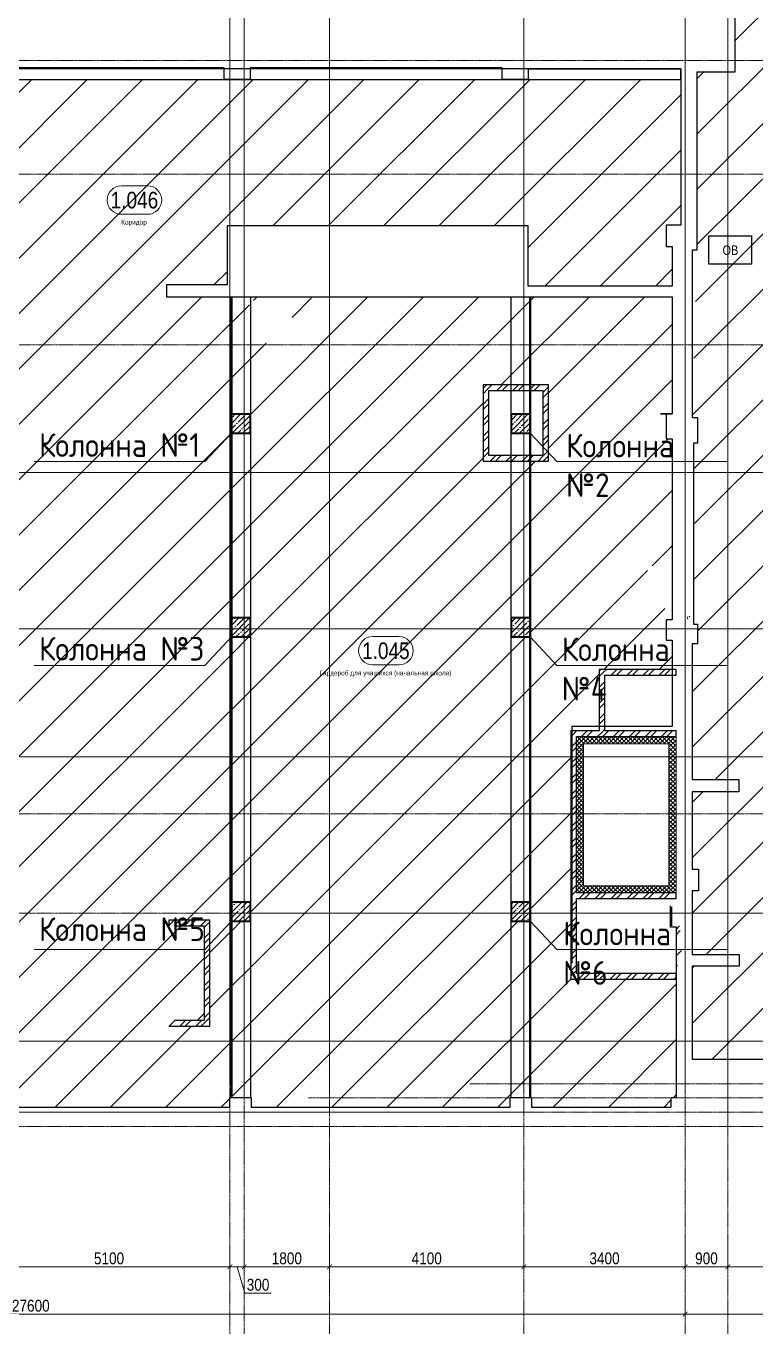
# Model space of a CAD drawing. Header units: millimetres. Extents: x -24360 to 609566, y -391049 to 148426.
# Drawn here: x 508310 to 523705, y -30381 to -2938 of the extents above; entities that cross this region are included whole.
import ezdxf
from ezdxf.enums import TextEntityAlignment as Align

# ---------------------------------------------------------------- set-up
doc = ezdxf.new("R2010")
doc.units = ezdxf.units.MM
doc.linetypes.add('CENTER2', pattern=[28.575, 19.05, -3.175, 3.175, -3.175])
doc.linetypes.add('HIDDEN2', pattern=[4.7625, 3.175, -1.5875])
doc.layers.get('Defpoints').update_dxf_attribs({"color": 140})
for name, color, linetype, lineweight in [('АР_Area', 5, 'Continuous', 5), ('АР_Двери_внутренние_антипаника', 7, 'Continuous', 0), ('АР_Колонны', 70, 'Continuous', 30), ('АР_Оси_РД_размер', 8, 'Continuous', 0), ('АР_Стены ЖБ', 7, 'Continuous', 30), ('АР_Стены кирпич', 32, 'Continuous', 25), ('АР_Стены ПЕНОблок', 52, 'Continuous', 20), ('АР_Утеплитель', 31, 'Continuous', 0), ('АР_Штриховка', 8, 'Continuous', 0), ('ОВ_Шахты', 1, 'Continuous', 5), ('основной', 250, 'Continuous', 15), ('осново', 7, 'Continuous', 30), ('Потолок штриховка', 200, 'Continuous', 15)]:
    doc.layers.add(name, color=color, linetype=linetype, lineweight=lineweight)
doc.layers.add('АР_Оси_РД_100', color=7, linetype='Continuous', lineweight=0, true_color=0x525252)
doc.layers.add('КР_Балки-0.5', color=60, linetype='Continuous', lineweight=50, plot=False)
doc.styles.add('style1', font='ARIALN.TTF')
doc.styles.add('СПДС', font='isocpeur.ttf', dxfattribs={"width": 0.9})
doc.dimstyles.new('Dim100_ареал', dxfattribs={"dimscale": 100, "dimtxt": 2.5, "dimasz": 1, "dimexe": 1, "dimexo": 1, "dimgap": 0.5, "dimtad": 1, "dimzin": 12, "dimdsep": 46, "dimtxsty": 'style1', "dimblk": 'ARCHTICK', "dimcen": 1, "dimdle": 1, "dimclrd": 256, "dimclre": 256, "dimaunit": 1, "dimadec": 0, "dimazin": 3, "dimtfac": 1, "dimtmove": 1, "dimatfit": 3, "dimldrblk": 'OPEN30', "dimfxl": 4, "dimfxlon": 1, "dimtolj": 1, "dimtzin": 0, "dimlwd": 9, "dimlwe": 9, "dimarcsym": 0})
pattern_1 = [(45, (494520, -94635), (-168.3798, 168.3798), []), (45, (494632.25, -94635), (-168.3798, 168.3798), [])]
pattern_2 = [(45, (494520, -94635), (-168.3798, 168.3798), []), (45, (494632.25, -94635), (-168.3798, 168.3798), [])]
pattern_3 = [(45, (494520, -94635), (-168.3798, 168.3798), []), (45, (494632.25, -94635), (-168.3798, 168.3798), [])]
pattern_4 = [(45, (494520, -94635.01), (-44.90128, 44.90128), []), (135, (494520, -94635.01), (-44.90128, -44.90128), [])]
pattern_5 = [(45, (494520, -94635), (-168.3798, 168.3798), []), (45, (494632.25, -94635), (-168.3798, 168.3798), [])]
pattern_6 = [(45, (494541.18, -94535.01), (-112.2532, 112.2532), []), (45, (494653.43, -94535.01), (-112.2532, 112.2532), [198.4375, -39.6875, 0, -39.6875])]

# ---------------------------------------------------------------- blocks, each defined once
blk = doc.blocks.new('_ArchTick')
at = {"color": 0, "linetype": 'ByBlock', "const_width": 0.15}
blk.add_lwpolyline([(-0.5, -0.5), (0.5, 0.5)], dxfattribs=at)
blk = doc.blocks.new('*D1022')
at = {"layer": 'Defpoints', "color": 0, "lineweight": 15, "transparency": 16777216}
for p in [(507511, -28132), (512611, -28132), (512611, -29132)]:
    blk.add_point(p, dxfattribs=at)
at = {"layer": 'АР_Оси_РД_размер', "lineweight": 9, "transparency": 16777216}
for p, q in [((507511, -28732), (507511, -29232)), ((512611, -28732), (512611, -29232)), ((507411, -29132), (512711, -29132))]:
    blk.add_line(p, q, dxfattribs=at)
at = {"layer": 'АР_Оси_РД_размер', "lineweight": 9, "transparency": 16777216, "xscale": 100, "yscale": 100, "zscale": 100, "rotation": 180}
blk.add_blockref('_ArchTick', (507511, -29132), dxfattribs=at)
at = {"layer": 'АР_Оси_РД_размер', "lineweight": 9, "transparency": 16777216, "xscale": 100, "yscale": 100, "zscale": 100}
blk.add_blockref('_ArchTick', (512611, -29132), dxfattribs=at)
at = {"layer": 'АР_Оси_РД_размер', "color": 0, "transparency": 16777216, "insert": (510061, -28955), "char_height": 250, "attachment_point": 5, "style": 'style1'}
blk.add_mtext('\\A1;5100', dxfattribs=at)
blk = doc.blocks.new('_Open30')
at = {"color": 0, "linetype": 'ByBlock', "lineweight": -2}
for p, q in [((-1, 0.27), (0, 0)), ((0, 0), (-1, -0.27)), ((0, 0), (-1, 0))]:
    blk.add_line(p, q, dxfattribs=at)
blk = doc.blocks.new('*D1023')
at = {"layer": 'Defpoints', "color": 0, "lineweight": 15, "transparency": 16777216}
for p in [(512611, -28132), (512911, -28132), (512911, -29132)]:
    blk.add_point(p, dxfattribs=at)
at = {"layer": 'АР_Оси_РД_размер', "lineweight": 9, "transparency": 16777216}
for p, q in [((512611, -28732), (512611, -29232)), ((512911, -28732), (512911, -29232)), ((512511, -29132), (513011, -29132)), ((512761, -29132), (512928, -29690)), ((512928, -29690), (513480, -29690))]:
    blk.add_line(p, q, dxfattribs=at)
at = {"layer": 'АР_Оси_РД_размер', "lineweight": 9, "transparency": 16777216, "xscale": 100, "yscale": 100, "zscale": 100, "rotation": 180}
blk.add_blockref('_ArchTick', (512611, -29132), dxfattribs=at)
at = {"layer": 'АР_Оси_РД_размер', "lineweight": 9, "transparency": 16777216, "xscale": 100, "yscale": 100, "zscale": 100}
blk.add_blockref('_ArchTick', (512911, -29132), dxfattribs=at)
at = {"layer": 'АР_Оси_РД_размер', "color": 0, "transparency": 16777216, "insert": (513204, -29513), "char_height": 250, "attachment_point": 5, "style": 'style1'}
blk.add_mtext('\\A1;300', dxfattribs=at)
blk = doc.blocks.new('*D1024')
at = {"layer": 'Defpoints', "color": 0, "lineweight": 15, "transparency": 16777216}
for p in [(512911, -28132), (514711, -28132), (514711, -29132)]:
    blk.add_point(p, dxfattribs=at)
at = {"layer": 'АР_Оси_РД_размер', "lineweight": 9, "transparency": 16777216}
for p, q in [((512911, -28732), (512911, -29232)), ((514711, -28732), (514711, -29232)), ((512811, -29132), (514811, -29132))]:
    blk.add_line(p, q, dxfattribs=at)
at = {"layer": 'АР_Оси_РД_размер', "lineweight": 9, "transparency": 16777216, "xscale": 100, "yscale": 100, "zscale": 100, "rotation": 180}
blk.add_blockref('_ArchTick', (512911, -29132), dxfattribs=at)
at = {"layer": 'АР_Оси_РД_размер', "lineweight": 9, "transparency": 16777216, "xscale": 100, "yscale": 100, "zscale": 100}
blk.add_blockref('_ArchTick', (514711, -29132), dxfattribs=at)
at = {"layer": 'АР_Оси_РД_размер', "color": 0, "transparency": 16777216, "insert": (513811, -28955), "char_height": 250, "attachment_point": 5, "style": 'style1'}
blk.add_mtext('\\A1;1800', dxfattribs=at)
blk = doc.blocks.new('*D1025')
at = {"layer": 'Defpoints', "color": 0, "lineweight": 15, "transparency": 16777216}
for p in [(514711, -28132), (518811, -28132), (518811, -29132)]:
    blk.add_point(p, dxfattribs=at)
at = {"layer": 'АР_Оси_РД_размер', "lineweight": 9, "transparency": 16777216}
for p, q in [((514711, -28732), (514711, -29232)), ((518811, -28732), (518811, -29232)), ((514611, -29132), (518911, -29132))]:
    blk.add_line(p, q, dxfattribs=at)
at = {"layer": 'АР_Оси_РД_размер', "lineweight": 9, "transparency": 16777216, "xscale": 100, "yscale": 100, "zscale": 100, "rotation": 180}
blk.add_blockref('_ArchTick', (514711, -29132), dxfattribs=at)
at = {"layer": 'АР_Оси_РД_размер', "lineweight": 9, "transparency": 16777216, "xscale": 100, "yscale": 100, "zscale": 100}
blk.add_blockref('_ArchTick', (518811, -29132), dxfattribs=at)
at = {"layer": 'АР_Оси_РД_размер', "color": 0, "transparency": 16777216, "insert": (516761, -28955), "char_height": 250, "attachment_point": 5, "style": 'style1'}
blk.add_mtext('\\A1;4100', dxfattribs=at)
blk = doc.blocks.new('*D1026')
at = {"layer": 'Defpoints', "color": 0, "lineweight": 15, "transparency": 16777216}
for p in [(518811, -28132), (522211, -28132), (522211, -29132)]:
    blk.add_point(p, dxfattribs=at)
at = {"layer": 'АР_Оси_РД_размер', "lineweight": 9, "transparency": 16777216}
for p, q in [((518811, -28732), (518811, -29232)), ((522211, -28732), (522211, -29232)), ((518711, -29132), (522311, -29132))]:
    blk.add_line(p, q, dxfattribs=at)
at = {"layer": 'АР_Оси_РД_размер', "lineweight": 9, "transparency": 16777216, "xscale": 100, "yscale": 100, "zscale": 100, "rotation": 180}
blk.add_blockref('_ArchTick', (518811, -29132), dxfattribs=at)
at = {"layer": 'АР_Оси_РД_размер', "lineweight": 9, "transparency": 16777216, "xscale": 100, "yscale": 100, "zscale": 100}
blk.add_blockref('_ArchTick', (522211, -29132), dxfattribs=at)
at = {"layer": 'АР_Оси_РД_размер', "color": 0, "transparency": 16777216, "insert": (520511, -28955), "char_height": 250, "attachment_point": 5, "style": 'style1'}
blk.add_mtext('\\A1;3400', dxfattribs=at)
blk = doc.blocks.new('*D1027')
at = {"layer": 'Defpoints', "color": 0, "lineweight": 15, "transparency": 16777216}
for p in [(522211, -28132), (523111, -28132), (523111, -29132)]:
    blk.add_point(p, dxfattribs=at)
at = {"layer": 'АР_Оси_РД_размер', "lineweight": 9, "transparency": 16777216}
for p, q in [((522211, -28732), (522211, -29232)), ((523111, -28732), (523111, -29232)), ((522111, -29132), (523211, -29132))]:
    blk.add_line(p, q, dxfattribs=at)
at = {"layer": 'АР_Оси_РД_размер', "lineweight": 9, "transparency": 16777216, "xscale": 100, "yscale": 100, "zscale": 100, "rotation": 180}
blk.add_blockref('_ArchTick', (522211, -29132), dxfattribs=at)
at = {"layer": 'АР_Оси_РД_размер', "lineweight": 9, "transparency": 16777216, "xscale": 100, "yscale": 100, "zscale": 100}
blk.add_blockref('_ArchTick', (523111, -29132), dxfattribs=at)
at = {"layer": 'АР_Оси_РД_размер', "color": 0, "transparency": 16777216, "insert": (522661, -28955), "char_height": 250, "attachment_point": 5, "style": 'style1'}
blk.add_mtext('\\A1;900', dxfattribs=at)
blk = doc.blocks.new('*D1028')
at = {"layer": 'Defpoints', "color": 0, "lineweight": 15, "transparency": 16777216}
for p in [(523111, -28132), (528211, -28132), (528211, -29132)]:
    blk.add_point(p, dxfattribs=at)
at = {"layer": 'АР_Оси_РД_размер', "lineweight": 9, "transparency": 16777216}
for p, q in [((523111, -28732), (523111, -29232)), ((528211, -28732), (528211, -29232)), ((523011, -29132), (528311, -29132))]:
    blk.add_line(p, q, dxfattribs=at)
at = {"layer": 'АР_Оси_РД_размер', "lineweight": 9, "transparency": 16777216, "xscale": 100, "yscale": 100, "zscale": 100, "rotation": 180}
blk.add_blockref('_ArchTick', (523111, -29132), dxfattribs=at)
at = {"layer": 'АР_Оси_РД_размер', "lineweight": 9, "transparency": 16777216, "xscale": 100, "yscale": 100, "zscale": 100}
blk.add_blockref('_ArchTick', (528211, -29132), dxfattribs=at)
at = {"layer": 'АР_Оси_РД_размер', "color": 0, "transparency": 16777216, "insert": (525661, -28955), "char_height": 250, "attachment_point": 5, "style": 'style1'}
blk.add_mtext('\\A1;5100', dxfattribs=at)
blk = doc.blocks.new('*D1014')
at = {"layer": 'Defpoints', "color": 0, "lineweight": 15, "transparency": 16777216}
for p in [(494611, -28132), (522211, -28132), (522211, -30132)]:
    blk.add_point(p, dxfattribs=at)
at = {"layer": 'АР_Оси_РД_размер', "lineweight": 9, "transparency": 16777216}
for p, q in [((494611, -29732), (494611, -30232)), ((522211, -29732), (522211, -30232)), ((494511, -30132), (522311, -30132))]:
    blk.add_line(p, q, dxfattribs=at)
at = {"layer": 'АР_Оси_РД_размер', "lineweight": 9, "transparency": 16777216, "xscale": 100, "yscale": 100, "zscale": 100, "rotation": 180}
blk.add_blockref('_ArchTick', (494611, -30132), dxfattribs=at)
at = {"layer": 'АР_Оси_РД_размер', "lineweight": 9, "transparency": 16777216, "xscale": 100, "yscale": 100, "zscale": 100}
blk.add_blockref('_ArchTick', (522211, -30132), dxfattribs=at)
at = {"layer": 'АР_Оси_РД_размер', "color": 0, "transparency": 16777216, "insert": (508411, -29955), "char_height": 250, "attachment_point": 5, "style": 'style1'}
blk.add_mtext('\\A1;27600', dxfattribs=at)
blk = doc.blocks.new('*D1068')
at = {"layer": 'Defpoints', "color": 0, "lineweight": 15, "transparency": 16777216}
for p in [(540211, -24559), (522211, -28132), (540211, -30132)]:
    blk.add_point(p, dxfattribs=at)
at = {"layer": 'АР_Оси_РД_размер', "lineweight": 9, "transparency": 16777216}
for p, q in [((522211, -29732), (522211, -30232)), ((540211, -29732), (540211, -30232)), ((522111, -30132), (540311, -30132))]:
    blk.add_line(p, q, dxfattribs=at)
at = {"layer": 'АР_Оси_РД_размер', "lineweight": 9, "transparency": 16777216, "xscale": 100, "yscale": 100, "zscale": 100, "rotation": 180}
blk.add_blockref('_ArchTick', (522211, -30132), dxfattribs=at)
at = {"layer": 'АР_Оси_РД_размер', "lineweight": 9, "transparency": 16777216, "xscale": 100, "yscale": 100, "zscale": 100}
blk.add_blockref('_ArchTick', (540211, -30132), dxfattribs=at)
at = {"layer": 'АР_Оси_РД_размер', "color": 0, "transparency": 16777216, "insert": (531211, -29955), "char_height": 250, "attachment_point": 5, "style": 'style1'}
blk.add_mtext('\\A1;18000', dxfattribs=at)
blk = doc.blocks.new('MOK-МаркаПом_овал_ареал')
for p, q in [((-2.75, 3), (2.75, 3)), ((-2.75, -3), (2.75, -3))]:
    blk.add_line(p, q)
for centre, radius, start, end in [((-2.75, 0), 3, 90, 270), ((2.75, 0), 3, 270, 90), ((-3.75, 0), 3.5, 0, 0.001)]:
    blk.add_arc(centre, radius, start, end)
at = {"color": 0, "style": 'style1'}
blk.add_attdef('АР-ПОМЕЩЕНИЕ:НОМЕР', text='', height=3.5, dxfattribs=at).set_placement((0, 0), align=Align.MIDDLE)

msp = doc.modelspace()

# ---------------------------------------------------------------- hatches: boundary and pattern name
at = {"layer": 'АР_Штриховка', "linetype": 'Continuous', "lineweight": 0, "true_color": 0x000000}
h = msp.add_hatch(dxfattribs=at)
h.set_pattern_fill('ANSI32', color=18, scale=25, style=0)
h.set_pattern_definition(pattern_3)
h.paths.add_polyline_path([(517950, -10515.007), (518070, -10635.007), (519210, -10635.007), (519330, -10515.007)], flags=0)
h = msp.add_hatch(dxfattribs=at)
h.set_pattern_fill('ANSI32', color=18, scale=25, style=0)
h.set_pattern_definition(pattern_2)
h.paths.add_polyline_path([(517950, -12124.134), (518070, -12004.134), (518070, -10635.007), (517950, -10515.007)], flags=0)
h = msp.add_hatch(dxfattribs=at)
h.set_pattern_fill('ANSI32', color=18, scale=25, angle=-360, style=0)
h.set_pattern_definition(pattern_5)
h.paths.add_polyline_path([(519330, -10515.007), (519210, -10635.007), (519210, -12004.134), (519330, -12124.134)], flags=0)
at = {"layer": 'АР_Штриховка', "linetype": 'Continuous', "lineweight": 5, "true_color": 0x000000}
h = msp.add_hatch(dxfattribs=at)
h.set_pattern_fill('ANSI35', color=18, scale=25, style=0)
h.set_pattern_definition(pattern_6)
h.paths.add_polyline_path([(512641.177, -11535.009), (513041.177, -11535.009), (513041.177, -11135.009), (512641.177, -11135.009)], flags=0)
h = msp.add_hatch(dxfattribs=at)
h.set_pattern_fill('ANSI35', color=18, scale=25, style=0)
h.set_pattern_definition(pattern_6)
h.paths.add_polyline_path([(518541.177, -11535.009), (518941.177, -11535.009), (518941.177, -11135.009), (518541.177, -11135.009)], flags=0)
at = {"layer": 'АР_Штриховка', "linetype": 'Continuous', "lineweight": 0, "true_color": 0x000000}
h = msp.add_hatch(dxfattribs=at)
h.set_pattern_fill('ANSI32', color=18, scale=25, angle=360, style=0)
h.set_pattern_definition(pattern_5)
h.paths.add_polyline_path([(519330, -12124.134), (519210, -12004.134), (518070, -12004.134), (517950, -12124.134)], flags=0)
at = {"layer": 'АР_Штриховка', "linetype": 'Continuous', "lineweight": 5, "true_color": 0x000000}
h = msp.add_hatch(dxfattribs=at)
h.set_pattern_fill('ANSI35', color=18, scale=25, style=0)
h.set_pattern_definition(pattern_6)
h.paths.add_polyline_path([(512641.177, -15835.009), (513041.177, -15835.009), (513041.177, -15435.009), (512641.177, -15435.009)], flags=0)
h = msp.add_hatch(dxfattribs=at)
h.set_pattern_fill('ANSI35', color=18, scale=25, style=0)
h.set_pattern_definition(pattern_6)
h.paths.add_polyline_path([(518541.177, -15835.009), (518941.177, -15835.009), (518941.177, -15435.009), (518541.177, -15435.009)], flags=0)
at = {"layer": 'АР_Штриховка', "linetype": 'Continuous', "lineweight": 0, "true_color": 0x000000}
h = msp.add_hatch(dxfattribs=at)
h.set_pattern_fill('ANSI32', color=18, scale=25, angle=-360, style=0)
h.set_pattern_definition([(45, (494520, -94635), (-168.3798, 168.3798), []), (45, (494632.25, -94635), (-168.3798, 168.3798), [])])
h.paths.add_polyline_path([(520400, -16520.007), (520520, -16640.007), (522020, -16640.007), (522020, -16520.007)], flags=0)
h = msp.add_hatch(dxfattribs=at)
h.set_pattern_fill('ANSI32', color=18, scale=25, style=0)
h.set_pattern_definition(pattern_3)
h.paths.add_polyline_path([(520400, -17820.007), (520480, -17850.007), (520520, -17820.007), (520520, -16640.007), (520400, -16520.007)], flags=0)
h = msp.add_hatch(dxfattribs=at)
h.set_pattern_fill('ANSI32', color=18, scale=25, style=0)
h.set_pattern_definition(pattern_2)
h.paths.add_polyline_path([(519800, -23060.007), (519920, -22940.007), (519920, -21360.007), (519890, -21280.007), (519800, -21240.007)], flags=0)
h.paths.add_polyline_path([(519800, -21240.007), (519890, -21280.007), (519920, -21240.007), (519920, -17940.007), (519800, -17820.007)], flags=0)
h = msp.add_hatch(dxfattribs=at)
h.set_pattern_fill('ANSI32', color=18, scale=25, style=0)
h.set_pattern_definition([(45, (494520, -94635), (-168.3798, 168.3798), []), (45, (494632.25, -94635), (-168.3798, 168.3798), [])])
h.paths.add_polyline_path([(519800, -17820.007), (519920, -17940.007), (520520, -17940.007), (520480, -17850.007), (520400, -17820.007)], flags=0)
h.paths.add_polyline_path([(520520, -17820.007), (520480, -17850.007), (520520, -17940.007), (522020, -17940.007), (522020, -17820.007)], flags=0)
h = msp.add_hatch(dxfattribs=at)
h.set_pattern_fill('ANSI37', color=18, scale=20, angle=-360, style=0)
h.set_pattern_definition([(45, (494520, -94635.01), (-44.90128, 44.90128), []), (135, (494520, -94635.01), (-44.90128, -44.90128), [])])
h.paths.add_polyline_path([(521870, -18090.007), (522020, -17940.007), (519920, -17940.007), (520070, -18090.007)], flags=0)
h = msp.add_hatch(dxfattribs=at)
h.set_pattern_fill('ANSI37', color=18, scale=20, angle=-360, style=0)
h.set_pattern_definition(pattern_4)
h.paths.add_polyline_path([(520070, -18090.007), (519920, -17940.007), (519920, -21240.007), (520070, -21090.007)], flags=0)
h = msp.add_hatch(dxfattribs=at)
h.set_pattern_fill('ANSI37', color=18, scale=20, style=0)
h.set_pattern_definition(pattern_4)
h.paths.add_polyline_path([(521870, -21090.007), (522020, -21240.007), (522020, -17940.007), (521870, -18090.007)], flags=0)
h = msp.add_hatch(dxfattribs=at)
h.set_pattern_fill('ANSI37', color=18, scale=20, angle=-359.9999994, style=0)
h.set_pattern_definition([(45, (494520, -94635.01), (-44.90128, 44.90128), []), (135, (494520, -94635.01), (-44.90128, -44.90128), [])])
h.paths.add_polyline_path([(520070, -21090.007), (519920, -21240.007), (522020, -21240.007), (521870, -21090.007)], flags=0)
h = msp.add_hatch(dxfattribs=at)
h.set_pattern_fill('ANSI32', color=18, scale=25, angle=360, style=0)
h.set_pattern_definition(pattern_1)
h.paths.add_polyline_path([(522020, -21360.007), (522020, -21240.007), (519920, -21240.007), (519890, -21280.007), (519920, -21360.007)], flags=0)
at = {"layer": 'АР_Штриховка', "linetype": 'Continuous', "lineweight": 5, "true_color": 0x000000}
h = msp.add_hatch(dxfattribs=at)
h.set_pattern_fill('ANSI35', color=18, scale=25, style=0)
h.set_pattern_definition(pattern_6)
h.paths.add_polyline_path([(512641.177, -21835.009), (513041.177, -21835.009), (513041.177, -21435.009), (512641.177, -21435.009)], flags=0)
h = msp.add_hatch(dxfattribs=at)
h.set_pattern_fill('ANSI35', color=18, scale=25, style=0)
h.set_pattern_definition(pattern_6)
h.paths.add_polyline_path([(518541.177, -21835.009), (518941.177, -21835.009), (518941.177, -21435.009), (518541.177, -21435.009)], flags=0)
at = {"layer": 'АР_Штриховка', "linetype": 'Continuous', "lineweight": 0, "true_color": 0x000000}
h = msp.add_hatch(dxfattribs=at)
h.set_pattern_fill('ANSI32', color=18, scale=25, style=0)
h.set_pattern_definition(pattern_3)
h.paths.add_polyline_path([(511320, -21815.007), (511440, -21935.007), (512070, -21935.007), (512190, -21815.007)], flags=0)
h = msp.add_hatch(dxfattribs=at)
h.set_pattern_fill('ANSI32', color=18, scale=25, angle=360, style=0)
h.set_pattern_definition(pattern_1)
h.paths.add_polyline_path([(522020, -23060.007), (522020, -22940.007), (519920, -22940.007), (519800, -23060.007)], flags=0)
at = {"layer": 'Потолок штриховка'}
h = msp.add_hatch(dxfattribs=at)
h.set_pattern_fill('ANSI31', color=256, scale=260)
h.paths.add_polyline_path([(540100.575, -4057.25), (539990.575, -4057.25), (539990.575, -3607.25), (540100.575, -3607.25), (540100.575, 1462.75), (539970.575, 1462.75), (539970.575, 1902.75), (540100.575, 1902.75), (540100.575, 5422.75), (539980.575, 5422.75), (539980.575, 5432.75), (534540.575, 5432.75), (533970.575, 5432.75), (523260.575, 5432.75), (523260.575, -3912.25), (522460.575, -3912.25), (522460.575, -7672.25), (522360.575, -11202.25), (522470.575, -11202.25), (522470.575, -11742.25), (522390.575, -11742.25), (522390.575, -15562.25), (522470.575, -15562.25), (522470.575, -15982.25), (522360.575, -15982.25), (522360.575, -18847.25), (523345.575, -18847.25), (523345.575, -19107.25), (522360.575, -19107.25), (522360.575, -20737.25), (522490.575, -20737.25), (522490.575, -21197.25), (522360.575, -21197.25), (522360.575, -22537.25), (523350.575, -22537.25), (523350.575, -22787.25), (522360.575, -22787.25), (522360.575, -24747.25), (527960.575, -24747.25), (527960.575, -21197.25), (527960.575, -20697.25), (527960.575, -15170.332), (527960.575, -14697.25), (527960.575, -10897.25), (527960.575, -10897.25), (527960.575, -10397.25), (528460.575, -10397.25), (528460.575, -10897.25), (528460.575, -14697.25), (528460.575, -14697.25), (528460.575, -15197.25), (528460.575, -20697.25), (528460.575, -21197.25), (528460.575, -24747.25), (533960.576, -24747.25), (533960.576, -21197.25), (533960.576, -20697.25), (533960.576, -15170.332), (533960.576, -14697.25), (533960.576, -10897.25), (533960.576, -10397.25), (534460.576, -10397.25), (534460.576, -10897.25), (534460.572, -14697.25), (534460.576, -14697.25), (534460.576, -15197.25), (534460.576, -20697.25), (534460.576, -21197.25), (534460.576, -24747.25), (540100.575, -24747.25), (540100.575, -22797.25), (539100.575, -22797.25), (539100.575, -22547.25), (540100.575, -22547.25), (540100.575, -21177.25), (539950.575, -21177.25), (539950.575, -20757.25), (540100.575, -20757.25), (540100.575, -19097.25), (539100.575, -19097.25), (539100.575, -18847.25), (540100.575, -18847.25), (540100.575, -15187.25), (539990.575, -15187.25), (539990.575, -14757.25), (540100.575, -14757.25), (540100.575, -10917.25), (539990.575, -10917.25), (539990.575, -10417.25), (540100.575, -10417.25), (540100.575, -7617.25), (539990.575, -7617.25), (539990.575, -7217.25), (540100.575, -7217.25)])
h.paths.add_polyline_path([(546600.575, -11057.25), (546300.575, -11057.25), (546300.575, -14857.25), (546600.575, -14857.25)])
h.paths.add_polyline_path([(547400.575, -11057.25), (547100.575, -11057.25), (547100.575, -14857.25), (547400.575, -14857.25)])
h.paths.add_polyline_path([(552600.576, -11057.25), (552300.576, -11057.25), (552300.576, -14857.25), (552600.576, -14857.25)])
h.paths.add_polyline_path([(553400.576, -11057.25), (553100.576, -11057.25), (553100.576, -14857.25), (553400.576, -14857.25)])
h.paths.add_polyline_path([(546600.575, -15330.332), (546300.575, -15330.332), (546300.575, -20830.332), (546600.575, -20830.332)])
h.paths.add_polyline_path([(547400.575, -15357.25), (547100.575, -15357.25), (547100.575, -20857.25), (547400.575, -20857.25)])
h.paths.add_polyline_path([(552600.576, -15357.25), (552300.576, -15357.25), (552300.576, -20857.25), (552600.576, -20857.25)])
h.paths.add_polyline_path([(553400.576, -15357.25), (553100.576, -15357.25), (553100.576, -20857.25), (553400.576, -20857.25)])
h.paths.add_polyline_path([(546600.575, -21330.332), (546300.575, -21330.332), (546300.575, -24905.332), (546600.575, -24905.332)])
h.paths.add_polyline_path([(547400.575, -21357.25), (547100.575, -21357.25), (547100.575, -24932.25), (547400.575, -24932.25)])
h.paths.add_polyline_path([(552600.576, -21357.25), (552300.575, -21357.25), (552300.575, -24932.25), (552600.576, -24932.25)])
h.paths.add_polyline_path([(553400.576, -21357.25), (553100.576, -21357.25), (553100.576, -24932.25), (553400.576, -24932.25)])
h.paths.add_polyline_path([(528460.575, -10897.25), (527960.575, -10897.25), (527960.575, -14697.25), (528460.575, -14697.25)], flags=17)
h.paths.add_polyline_path([(528460.575, -15197.25), (527960.575, -15197.25), (527960.575, -20697.25), (528460.575, -20697.25)], flags=17)
h.paths.add_polyline_path([(528460.575, -21197.25), (527960.575, -21197.25), (527960.575, -24747.25), (528460.575, -24747.25)], flags=17)
h.paths.add_polyline_path([(534460.576, -21197.25), (533960.576, -21197.25), (533960.576, -24747.25), (534460.576, -24747.25)], flags=17)
h.paths.add_polyline_path([(534460.576, -15197.25), (533960.576, -15197.25), (533960.576, -20697.25), (534460.576, -20697.25)], flags=17)
h.paths.add_polyline_path([(534460.572, -10897.25), (533960.576, -10897.25), (533960.576, -14697.25), (534460.572, -14697.25)], flags=17)
h = msp.add_hatch(dxfattribs=at)
h.set_pattern_fill('ANSI31', color=256, scale=260)
h.paths.add_polyline_path([(522120, -4070.007), (518900, -4070.007), (518350, -4070.007), (513040, -4070.007), (512490, -4070.007), (507330, -4070.007), (506800, -4070.007), (501040, -4070.007), (500510, -4070.007), (494570, -4070.007), (494570, -5780.007), (494870, -5780.007), (500530, -5780.007), (500530, -5880.007), (501040, -5780.007), (506800, -5780.007), (507330, -5780.007), (507330, -6220.007), (507320, -6335.007), (507320, -6220.007), (507250, -6220.007), (507250, -12110.007), (507380, -12110.007), (507380, -12540.007), (507333.884, -12539.862), (507333.884, -18109.862), (507340, -18110.007), (507340, -18540.007), (507343.166, -18539.848), (507343.166, -24129.848), (507320, -24130.007), (507320, -24060.007), (507470, -24060.007), (507470, -24210.007), (507350, -24210.007), (507350, -24560.007), (507349.073, -24559.839), (507349.073, -25759.839), (507620, -25760.007), (507620, -25460), (507820, -25460), (507820, -25760.007), (512610, -25760.007), (512610, -25560.007), (512641.177, -8655.007), (511270, -8655.007), (511270, -8405.007), (512550, -8405.007), (512550, -7160.007), (518450, -7160.007), (518900, -7160.007), (518900, -8430.007), (521940, -8430.007), (521940, -7590.007), (521810, -7590.007), (521810, -7140.007), (522120, -7140.007)])
h.paths.add_polyline_path([(507920, -6635.007), (507920, -7535.007), (507320, -7535.007), (507320, -6635.007)], flags=16)
h.paths.add_polyline_path([(507920, -7735.007), (507920, -8635.007), (507320, -8635.007), (507320, -7735.007)], flags=16)
h.paths.add_polyline_path([(507920, -17375.007), (507320, -17375.007), (507320, -16475.007), (507920, -16475.007)], flags=16)
h.paths.add_polyline_path([(512190, -24055.007), (511330.716, -24055.007), (511450.716, -23935.007), (512070, -23935.007), (512070, -23035.007), (512070, -21968.685), (512190, -21848.685)], flags=16)
h.paths.add_polyline_path([(507820, -24660.003), (507820, -25060.003), (507620, -25060.003), (507620, -24660.003)], flags=16)
h.paths.add_polyline_path([(518541.177, -12124.134), (517950, -12124.134), (517950, -10515.007), (518541.177, -10515.007), (518541.177, -8655.007), (513041.177, -8655.007), (513041.177, -8735.007), (513920, -8735.007), (513920, -9635.007), (513041.177, -9635.007), (513041.177, -11135.009), (513041.177, -11135.009), (513041.177, -11535.009), (513041.177, -15435.009), (513041.177, -15435.009), (513041.177, -15835.009), (513041.177, -21435.009), (513041.178, -21435.009), (513041.178, -21515.009), (513041.177, -25560.007), (513060, -25560.007), (513060, -25760.007), (518520, -25760.007), (518520, -25560.007), (518541.177, -25560.007)], flags=17)
h.paths.add_polyline_path([(521940, -11655.007), (521810, -11655.007), (521810, -11125.007), (521940, -11125.007), (521940, -8655.007), (518941.177, -8655.007), (518941.177, -10515.007), (519330, -10515.007), (519330, -12124.134), (518941.177, -12124.134), (518941.177, -15435.009), (518941.177, -15435.009), (518941.177, -15835.009), (518941.177, -21435.009), (518941.177, -21435.009), (518941.177, -21835.009), (518941.177, -25560.007), (518970, -25560.007), (518970, -25760.007), (521920, -25760.007), (521920, -25560.007), (522030, -25560.007), (522030, -23060.007), (519800, -23060.007), (519800, -21240.007), (519800, -17820.007), (519820, -17725.007), (520400, -17725.007), (520400, -16520.007), (521940, -16520.007), (521940, -15905.007), (521810, -15905.007), (521810, -15475.007), (521940, -15475.007), (521940, -15235.007), (521420, -15235.007), (521420, -14335.007), (521940, -14335.007)], flags=17)
h.paths.add_polyline_path([(518941.177, -21835.009), (518541.177, -21835.009), (518541.177, -25560.007), (518941.177, -25560.007)], flags=17)
h.paths.add_polyline_path([(518941.177, -15835.009), (518541.177, -15835.009), (518541.177, -21435.009), (518941.177, -21435.009)], flags=17)
h.paths.add_polyline_path([(513041.177, -15835.009), (512641.177, -15835.009), (512641.177, -21435.009), (513041.177, -21435.009)], flags=17)
h.paths.add_polyline_path([(513041.177, -21835.009), (512641.177, -21835.009), (512641.177, -25560.007), (513041.177, -25560.007)], flags=17)
h.paths.add_polyline_path([(513041.177, -11535.009), (512641.177, -11535.009), (512641.177, -15435.009), (513041.177, -15435.009)], flags=17)
h.paths.add_polyline_path([(518941.177, -12124.134), (518541.177, -12124.134), (518541.177, -15435.009), (518941.177, -15435.009)], flags=17)
h.paths.add_polyline_path([(518941.177, -8655.007), (518541.177, -8655.007), (518541.177, -10515.007), (518941.177, -10515.007)], flags=17)
h.paths.add_polyline_path([(513041.177, -9635.007), (513020, -9635.007), (513020, -8735.007), (513041.177, -8735.007), (513041.177, -8655.007), (512641.177, -8655.007), (512641.177, -11135.009), (513041.177, -11135.009)], flags=17)
h.paths.add_polyline_path([(480470.601, -26065.002), (480770.601, -26065.002), (480770.601, -22340.002), (480470.601, -22340.002)])
h.paths.add_polyline_path([(480470.601, -21940.002), (480770.601, -21940.002), (480770.601, -16340.002), (480470.601, -16340.002)])
h.paths.add_polyline_path([(480470.601, -12629.127), (480770.601, -12629.127), (480770.601, -15940.002), (480470.601, -15940.002)])
h.paths.add_polyline_path([(480470.601, -11020), (480770.601, -11020), (480770.601, -9160), (480470.601, -9160)])
h.paths.add_polyline_path([(479770.601, -11020), (480070.601, -11020), (480070.601, -9160), (479770.601, -9160)])
h.paths.add_polyline_path([(479770.601, -26065.002), (480070.601, -26065.002), (480070.601, -22340.002), (479770.601, -22340.002)])
h.paths.add_polyline_path([(479770.601, -21940.002), (480070.601, -21940.002), (480070.601, -16340.002), (479770.601, -16340.002)])
h.paths.add_polyline_path([(479770.601, -12629.127), (480070.601, -12629.127), (480070.601, -15940.002), (479770.601, -15940.002)])
h.paths.add_polyline_path([(474570.601, -21940.002), (474870.601, -21940.002), (474870.601, -16340.002), (474570.601, -16340.002)])
h.paths.add_polyline_path([(474570.601, -15940.002), (474870.601, -15940.002), (474870.601, -12040.002), (474570.601, -12040.002)])
h.paths.add_polyline_path([(474570.601, -11640.002), (474870.601, -11640.002), (474870.601, -9160), (474570.601, -9160)])
h.paths.add_polyline_path([(473870.601, -26065.002), (474170.601, -26065.002), (474170.601, -22340.002), (473870.601, -22340.002)])
h.paths.add_polyline_path([(473870.601, -21940.002), (474170.601, -21940.002), (474170.601, -16340.002), (473870.601, -16340.002)])
h.paths.add_polyline_path([(473870.601, -15940.002), (474170.601, -15940.002), (474170.601, -12040.002), (473870.601, -12040.002)])
h.paths.add_polyline_path([(473870.601, -11640.002), (474170.601, -11640.002), (474170.601, -9160), (473870.601, -9160)])
h.paths.add_polyline_path([(474570.601, -26065.002), (474870.601, -26065.002), (474870.601, -22340.002), (474570.601, -22340.002)])

# ---------------------------------------------------------------- linework, layer by layer
msp.add_lwpolyline([(522710.575, -7367.25), (523610.575, -7367.25), (523610.575, -7967.25), (522710.575, -7967.25)], close=True)
at = {"layer": 'АР_Двери_внутренние_антипаника', "color": 18, "linetype": 'Continuous', "true_color": 0x000000}
for centre, start, end in [((523167.539, -15837.358), 154.1086387, 156.2244587), ((521356.431, -15079.124), 340.4950087, 341.3083487)]:
    msp.add_arc(centre, 1000, start, end, dxfattribs=at)
msp.add_point((522265.482, -15449.895), dxfattribs=at)
at = {"layer": 'АР_Колонны', "color": 18, "linetype": 'HIDDEN2', "lineweight": 25, "true_color": 0x000000}
for p, q in [((512641.177, -11135.009), (513041.177, -11135.009)), ((512641.177, -11535.009), (512641.177, -11135.009)), ((513041.177, -11135.009), (513041.177, -11535.009)), ((518541.177, -11135.009), (518941.177, -11135.009)), ((518541.177, -11535.009), (518541.177, -11135.009)), ((518941.177, -11135.009), (518941.177, -11535.009)), ((513041.177, -11535.009), (512641.177, -11535.009)), ((518941.177, -11535.009), (518541.177, -11535.009)), ((512641.177, -15435.009), (513041.177, -15435.009)), ((512641.177, -15835.009), (512641.177, -15435.009)), ((513041.177, -15435.009), (513041.177, -15835.009)), ((518541.177, -15435.009), (518941.177, -15435.009)), ((518541.177, -15835.009), (518541.177, -15435.009)), ((518941.177, -15435.009), (518941.177, -15835.009)), ((513041.177, -15835.009), (512641.177, -15835.009)), ((518941.177, -15835.009), (518541.177, -15835.009)), ((512641.177, -21435.009), (513041.177, -21435.009)), ((512641.177, -21835.009), (512641.177, -21435.009)), ((513041.177, -21435.009), (513041.177, -21835.009)), ((518541.177, -21435.009), (518941.177, -21435.009)), ((518541.177, -21835.009), (518541.177, -21435.009)), ((518941.177, -21435.009), (518941.177, -21835.009)), ((521920, -21935.007), (521920, -21535.007)), ((513041.177, -21835.009), (512641.177, -21835.009)), ((518941.177, -21835.009), (518541.177, -21835.009))]:
    msp.add_line(p, q, dxfattribs=at)
at = {"layer": 'АР_Колонны', "color": 18, "linetype": 'Continuous', "lineweight": 30, "true_color": 0x000000}
for p, q in [((513041.177, -11135.009), (512641.177, -11135.009)), ((512641.177, -11135.009), (512641.177, -11535.009)), ((513041.177, -11535.009), (513041.177, -11135.009)), ((518941.177, -11135.009), (518541.177, -11135.009)), ((518541.177, -11135.009), (518541.177, -11535.009)), ((518941.177, -11535.009), (518941.177, -11135.009)), ((512641.177, -11535.009), (513041.177, -11535.009)), ((518541.177, -11535.009), (518941.177, -11535.009)), ((513041.177, -15435.009), (512641.177, -15435.009)), ((512641.177, -15435.009), (512641.177, -15835.009)), ((513041.177, -15835.009), (513041.177, -15435.009)), ((518941.177, -15435.009), (518541.177, -15435.009)), ((518541.177, -15435.009), (518541.177, -15835.009)), ((518941.177, -15835.009), (518941.177, -15435.009)), ((512641.177, -15835.009), (513041.177, -15835.009)), ((518541.177, -15835.009), (518941.177, -15835.009)), ((513041.177, -21435.009), (512641.177, -21435.009)), ((512641.177, -21435.009), (512641.177, -21835.009)), ((513041.177, -21835.009), (513041.177, -21435.009)), ((518941.177, -21435.009), (518541.177, -21435.009)), ((518541.177, -21435.009), (518541.177, -21835.009)), ((518941.177, -21835.009), (518941.177, -21435.009)), ((521920, -21535.007), (521920, -21935.007)), ((512641.177, -21835.009), (513041.177, -21835.009)), ((518541.177, -21835.009), (518941.177, -21835.009))]:
    msp.add_line(p, q, dxfattribs=at)
at = {"layer": 'АР_Оси_РД_100', "linetype": 'CENTER2'}
for p, q in [((514710.576, -31032.25), (514710.576, 11171.429)), ((518810.576, -31032.25), (518810.576, 11171.429)), ((522210.576, -31032.25), (522210.576, 11171.429)), ((514710.576, -25267.25), (514710.576, 10571.429)), ((518810.576, -25267.25), (518810.576, 10571.429)), ((522210.576, -25267.25), (522210.576, 10571.429)), ((488055.618, -3667.25), (543380.576, -3667.25)), ((488655.618, -3667.25), (540670.576, -3667.25)), ((488055.618, -6067.25), (543380.576, -6067.25)), ((488655.618, -6067.25), (540670.576, -6067.25)), ((488055.618, -9667.25), (543380.576, -9667.25)), ((488655.618, -9667.25), (540670.576, -9667.25)), ((543380.576, -12367.25), (488055.618, -12367.25)), ((540670.576, -12367.25), (488655.618, -12367.25)), ((488061.854, -15667.25), (543380.576, -15667.25)), ((488655.618, -15667.25), (540670.576, -15667.25)), ((543380.576, -18367.25), (488055.618, -18367.25)), ((540670.576, -18367.25), (488655.618, -18367.25)), ((488055.618, -19567.25), (543380.576, -19567.25)), ((488655.618, -19567.25), (540670.576, -19567.25)), ((488055.618, -21667.25), (519186.078, -21667.25)), ((488655.618, -21667.25), (540670.576, -21667.25)), ((513070.021, -21667.25), (543380.576, -21667.25)), ((514270.021, -25567.25), (541225.576, -25567.25))]:
    msp.add_line(p, q, dxfattribs=at)
for points in [[(512610.576, 11131.236), (512610.576, -31071.342)], [(512910.576, -31073.561), (512910.576, 11131.236)], [(523110.576, -31032.25), (523110.576, 11171.429)], [(512460.576, 10571.429), (512610.576, 10171.429), (512610.576, -25267.25)], [(512910.576, -25267.25), (512910.576, 10171.429), (513060.576, 10571.429)], [(523110.576, -25267.25), (523110.576, 10571.429)], [(523110.576, -26167.25), (523110.576, 6232.75)], [(543380.576, -24367.25), (488055.618, -24367.25)], [(540670.576, -24367.25), (488655.618, -24367.25)], [(517670.576, -25267.25), (542880.576, -25267.25), (543380.576, -25117.25)], [(540670.576, -25867.25), (489155.618, -25867.25), (488655.618, -25717.25)], [(517670.576, -25567.25), (542880.576, -25567.25), (543380.576, -25717.25)], [(519186.078, -25867.25), (488095.811, -25867.25)], [(540670.576, -26167.25), (489155.618, -26167.25), (488655.618, -26317.25)]]:
    msp.add_lwpolyline(points, dxfattribs=at)
at = {"layer": 'АР_Стены ЖБ', "color": 18, "linetype": 'Continuous', "lineweight": 40, "true_color": 0x000000}
for p, q in [((513041.177, -11135.009), (512641.177, -11135.009)), ((512641.177, -11135.009), (512641.177, -11535.009)), ((513041.177, -11535.009), (513041.177, -11135.009)), ((518941.177, -11135.009), (518541.177, -11135.009)), ((518541.177, -11135.009), (518541.177, -11535.009)), ((518941.177, -11535.009), (518941.177, -11135.009)), ((512641.177, -11535.009), (513041.177, -11535.009)), ((518541.177, -11535.009), (518941.177, -11535.009)), ((513041.177, -15435.009), (512641.177, -15435.009)), ((512641.177, -15435.009), (512641.177, -15835.009)), ((513041.177, -15835.009), (513041.177, -15435.009)), ((518941.177, -15435.009), (518541.177, -15435.009)), ((518541.177, -15435.009), (518541.177, -15835.009)), ((518941.177, -15835.009), (518941.177, -15435.009)), ((512641.177, -15835.009), (513041.177, -15835.009)), ((518541.177, -15835.009), (518941.177, -15835.009)), ((513041.177, -21435.009), (512641.177, -21435.009)), ((512641.177, -21435.009), (512641.177, -21835.009)), ((513041.177, -21835.009), (513041.177, -21435.009)), ((518941.177, -21435.009), (518541.177, -21435.009)), ((518541.177, -21435.009), (518541.177, -21835.009)), ((518941.177, -21835.009), (518941.177, -21435.009)), ((521920, -21535.007), (521920, -21935.007)), ((512641.177, -21835.009), (513041.177, -21835.009)), ((518541.177, -21835.009), (518941.177, -21835.009))]:
    msp.add_line(p, q, dxfattribs=at)
at = {"layer": 'АР_Стены кирпич', "color": 18, "linetype": 'Continuous', "lineweight": 25, "true_color": 0x000000}
for p, q in [((519330, -10515.007), (517950, -10515.007)), ((517950, -10515.007), (517950, -12124.134)), ((518070, -10635.007), (519210, -10635.007)), ((518070, -12004.134), (518070, -10635.007)), ((519210, -10635.007), (519210, -12004.134)), ((519330, -12124.134), (519330, -10515.007)), ((519210, -12004.134), (518070, -12004.134)), ((517950, -12124.134), (519330, -12124.134)), ((522020, -16520.007), (520400, -16520.007)), ((520400, -16520.007), (520400, -17820.007)), ((520520, -16640.007), (522020, -16640.007)), ((520520, -17820.007), (520520, -16640.007)), ((522020, -16640.007), (522020, -16520.007)), ((519800, -17820.007), (519800, -21240.007)), ((520400, -17820.007), (519800, -17820.007)), ((522020, -17820.007), (520520, -17820.007)), ((522020, -17940.007), (522020, -17820.007)), ((519920, -21240.007), (519920, -17940.007)), ((519920, -17940.007), (520520, -17940.007)), ((520520, -17940.007), (522020, -17940.007)), ((519800, -21240.007), (519800, -23060.007)), ((522020, -21240.007), (519920, -21240.007)), ((519920, -21360.007), (522020, -21360.007)), ((519920, -22940.007), (519920, -21360.007)), ((522020, -21360.007), (522020, -21240.007)), ((512190, -21815.007), (511320, -21815.007)), ((511320, -21815.007), (511320, -21932.913)), ((511440, -21935.007), (512070, -21935.007)), ((512070, -21935.007), (512070, -23935.007)), ((512190, -24055.007), (512190, -21815.007)), ((522020, -22940.007), (519920, -22940.007)), ((522020, -23060.007), (522020, -22940.007)), ((519800, -23060.007), (522020, -23060.007)), ((511320, -24055.007), (512190, -24055.007)), ((512070, -23935.007), (511440, -23935.007))]:
    msp.add_line(p, q, dxfattribs=at)
at = {"layer": 'АР_Стены ПЕНОблок', "color": 18, "linetype": 'Continuous', "lineweight": 20, "true_color": 0x000000}
for p, q in [((513041.178, -21435.009), (513041.178, -21515.009)), ((513041.178, -21755.009), (513041.178, -21835.009))]:
    msp.add_line(p, q, dxfattribs=at)
at = {"layer": 'АР_Утеплитель', "color": 18, "linetype": 'Continuous', "lineweight": 0, "true_color": 0x000000}
for p, q in [((522020, -17940.007), (519920, -17940.007)), ((519920, -17940.007), (519920, -21240.007)), ((520070, -18090.007), (521870, -18090.007)), ((520070, -21090.007), (520070, -18090.007)), ((521870, -18090.007), (521870, -21090.007)), ((522020, -21240.007), (522020, -17940.007)), ((521870, -21090.007), (520070, -21090.007)), ((519920, -21240.007), (522020, -21240.007))]:
    msp.add_line(p, q, dxfattribs=at)
at = {"layer": 'АР_Штриховка', "color": 18, "linetype": 'Continuous', "lineweight": 0, "true_color": 0x000000}
for p, q in [((511320, -21932.913), (511378.953, -21873.96)), ((512070, -21968.685), (512190, -21848.685)), ((512070, -22193.192), (512190, -22073.192)), ((512070, -22305.445), (512190, -22185.445)), ((512070, -22529.951), (512190, -22409.951)), ((512070, -22642.205), (512190, -22522.205)), ((512070, -22866.711), (512190, -22746.711)), ((512070, -22978.964), (512190, -22858.964)), ((512070, -23203.471), (512190, -23083.471)), ((512070, -23315.724), (512190, -23195.724)), ((512070, -23540.23), (512190, -23420.23)), ((512070, -23652.484), (512190, -23532.484)), ((512070, -23876.99), (512190, -23756.99)), ((512097.118, -23962.125), (512190, -23869.243)), ((511330.716, -24055.007), (511450.716, -23935.007)), ((511555.223, -24055.007), (511675.223, -23935.007)), ((511667.476, -24055.007), (511787.476, -23935.007)), ((511891.982, -24055.007), (512011.982, -23935.007)), ((512004.236, -24055.007), (512097.118, -23962.125))]:
    msp.add_line(p, q, dxfattribs=at)
at = {"layer": 'АР_Штриховка', "color": 18, "linetype": 'Continuous', "lineweight": 5, "true_color": 0x000000}
for p, q in [((522020, -22009.22), (522094.213, -21935.007)), ((522020, -22121.474), (522106.224, -22035.249)), ((522020, -22345.98), (522022.034, -22343.946)), ((522020, -22570.486), (522134.288, -22456.199)), ((522020, -22794.993), (522050.098, -22764.895))]:
    msp.add_line(p, q, dxfattribs=at)
at = {"layer": 'КР_Балки-0.5', "color": 18, "ltscale": 200, "true_color": 0x000000}
for p, q in [((512641.177, -25560.009), (512641.177, -8655.007)), ((518941.177, -8655.007), (518941.177, -25560.007))]:
    msp.add_line(p, q, dxfattribs=at)
at = {"layer": 'основной', "lineweight": 30, "ltscale": 200}
for p, q in [((512641.177, -25560.009), (512641.177, -8655.007)), ((513041.177, -8655.007), (513041.177, -25560.009)), ((518541.177, -25560.007), (518541.177, -8655.007)), ((518541.177, -25560.007), (518541.177, -8655.007)), ((518941.177, -8655.007), (518941.177, -25560.007))]:
    msp.add_line(p, q, dxfattribs=at)
at = {"layer": 'основной', "lineweight": 15}
for points in [[(512641.177, -11535.009), (512080.576, -12135.007), (508480.576, -12135.007)], [(518941.177, -11535.009), (519501.779, -12135.007), (523101.779, -12135.007)], [(512641.177, -15835.009), (512080.576, -16435.007), (508480.576, -16435.007)], [(518941.177, -15835.009), (519501.778, -16435.007), (523101.778, -16435.007)], [(512641.177, -21835.009), (512080.576, -22435.007), (508480.576, -22435.007)], [(518941.177, -21835.009), (519501.779, -22435.008), (523101.779, -22435.008)]]:
    msp.add_lwpolyline(points, dxfattribs=at)
at = {"layer": 'осново'}
for points in [[(523260.575, 5717.75), (523260.575, -3912.25), (522460.575, -3912.25), (522460.575, -7672.25), (522360.575, -7672.25), (522360.575, -11202.25), (522470.575, -11202.25), (522470.575, -11742.25), (522390.575, -11742.25), (522390.575, -15562.25), (522470.575, -15562.25), (522470.575, -15982.25), (522360.575, -15982.25), (522360.575, -18847.25), (523345.575, -18847.25), (523345.575, -19107.25), (522360.575, -19107.25), (522360.575, -20737.25), (522490.575, -20737.25), (522490.575, -21197.25), (522360.575, -21197.25), (522360.575, -22537.25), (523350.575, -22537.25), (523350.575, -22787.25), (522360.575, -22787.25), (522360.575, -24747.25)], [(518350, -3820.007), (513040, -3820.007), (513040, -4070.007), (512490, -4070.007), (512490, -3820.007), (507330, -3820.007)], [(522120, -3840.007), (522120, -7140.007), (521810, -7140.007), (521810, -7590.007), (521940, -7590.007), (521940, -8430.007), (518900, -8430.007), (518900, -7160.007), (518450, -7160.007), (512550, -7160.007), (512550, -8405.007), (511270, -8405.007), (511270, -8655.007), (521940, -8655.007), (521940, -11125.007), (521690, -11125.007), (521940, -11125.007), (521810, -11125.007), (521810, -11655.007), (521940, -11655.007), (521940, -15475.007), (521810, -15475.007), (521810, -15905.007), (521940, -15905.007), (521940, -17725.007)], [(518900, -3840.007), (518900, -4070.007), (518350, -4070.007), (518350, -3820.007)], [(518900, -3840.007), (522120, -3840.007)], [(521940, -17725.007), (519820, -17725.007), (519820, -22725.007)], [(507340, -18540.007), (507240, -18540.007), (507240, -24130.007), (507350, -24130.007), (507350, -24560.007), (507240, -24560.007), (507240, -25760.007), (512610, -25760.007), (512610, -25560.007), (513060, -25560.007), (513060, -25760.007), (518520, -25760.007), (518520, -25560.007), (518970, -25560.007), (518970, -25760.007), (521920, -25760.007), (521920, -25560.007), (522030, -25560.007), (522030, -21960.007), (521900, -21960.007), (521900, -21510.007)], [(522360.575, -24747.25), (540100.575, -24747.25)]]:
    msp.add_lwpolyline(points, dxfattribs=at)
msp.add_lwpolyline([(522120, -3840.007), (494570, -3840.007), (494570, -4070.007), (522120, -4070.007)], close=True, dxfattribs=at)

# ---------------------------------------------------------------- block references
at = {"layer": 'АР_Area', "color": 18, "linetype": 'Continuous', "lineweight": 5, "true_color": 0x000000}
ref = msp.add_blockref('MOK-МаркаПом_овал_ареал', (510596.645, -6613.502), dxfattribs=dict(at, xscale=100, yscale=100, zscale=100))
ref.add_attrib('АР-ПОМЕЩЕНИЕ:НОМЕР', '1.046', dxfattribs={"layer": '0', "color": 0, "height": 350, "style": 'style1'}).set_placement((510596.645, -6613.502), align=Align.MIDDLE)
ref.add_attrib('АР-ПОМЕЩЕНИЕ:НАИМЕНОВАНИЕ', 'Коридор', dxfattribs={"layer": 'Defpoints', "color": 2, "height": 100, "style": 'style1'}).set_placement((510587.229, -7094.895), align=Align.MIDDLE)
ref = msp.add_blockref('MOK-МаркаПом_овал_ареал', (515899.454, -16126.665), dxfattribs=dict(at, xscale=100, yscale=100, zscale=100))
ref.add_attrib('АР-ПОМЕЩЕНИЕ:НОМЕР', '1.045', dxfattribs={"layer": '0', "color": 0, "height": 350, "style": 'style1'}).set_placement((515899.454, -16126.665), align=Align.MIDDLE)
ref.add_attrib('АР-ПОМЕЩЕНИЕ:НАИМЕНОВАНИЕ', 'Гардероб для учашихся (начальная школа)', dxfattribs={"layer": 'Defpoints', "color": 2, "height": 100, "style": 'style1'}).set_placement((515890.039, -16608.058), align=Align.MIDDLE)

# ---------------------------------------------------------------- texts
at = {"layer": 'ОВ_Шахты', "color": 18, "lineweight": 50, "true_color": 0x000000, "style": 'style1'}
msp.add_text('ОВ', height=200, dxfattribs=at).set_placement((523000.163, -7770.265))
at = {"layer": 'осново', "char_height": 500, "attachment_point": 1, "style": 'СПДС'}
for s, width, insert in [('Колонна №1', 3371.81454, (508583.929, -11535.007)), ('Колонна №2', 2107.94196, (519702.058, -11546.49)), ('Колонна №3', 3371.81454, (508583.929, -15835.007)), ('Колонна №4', 2330.49041, (519609.51, -15843.941)), ('Колонна №5', 3371.81454, (508583.929, -21755.007)), ('Колонна №6', 1999.42422, (519640.576, -21845.007))]:
    msp.add_mtext_dynamic_manual_height_columns(s, width=width, gutter_width=1678.372, heights=[0], dxfattribs=dict(at, insert=insert))

# ---------------------------------------------------------------- dimensions: what is measured, and where the dimension line sits
at = {"layer": 'АР_Оси_РД_размер'}
for base, p1, p2, picture, middle in [((540210.576, -30132.25), (522210.576, -28132.25), (540210.576, -24559.364), '*D1068', (531210.576, -29954.607)), ((522210.576, -30132.25), (494610.576, -28132.25), (522210.576, -28132.25), '*D1014', (508410.576, -29954.607)), ((512610.576, -29132.25), (507510.576, -28132.25), (512610.576, -28132.25), '*D1022', (510060.576, -28954.607)), ((512910.576, -29132.25), (512610.576, -28132.25), (512910.576, -28132.25), '*D1023', (512977.955, -29512.537)), ((514710.576, -29132.25), (512910.576, -28132.25), (514710.576, -28132.25), '*D1024', (513810.576, -28954.607)), ((518810.576, -29132.25), (514710.576, -28132.25), (518810.576, -28132.25), '*D1025', (516760.576, -28954.607)), ((522210.576, -29132.25), (518810.576, -28132.25), (522210.576, -28132.25), '*D1026', (520510.576, -28954.607)), ((523110.576, -29132.25), (522210.576, -28132.25), (523110.576, -28132.25), '*D1027', (522660.576, -28954.607)), ((528210.576, -29132.25), (523110.576, -28132.25), (528210.576, -28132.25), '*D1028', (525660.576, -28954.607))]:
    dim = msp.add_linear_dim(base=base, p1=p1, p2=p2, dimstyle='Dim100_ареал', dxfattribs=at)
    dim.commit()
    dim.dimension.update_dxf_attribs({"geometry": picture, "text_midpoint": middle})

doc.saveas('drawing.dxf')
